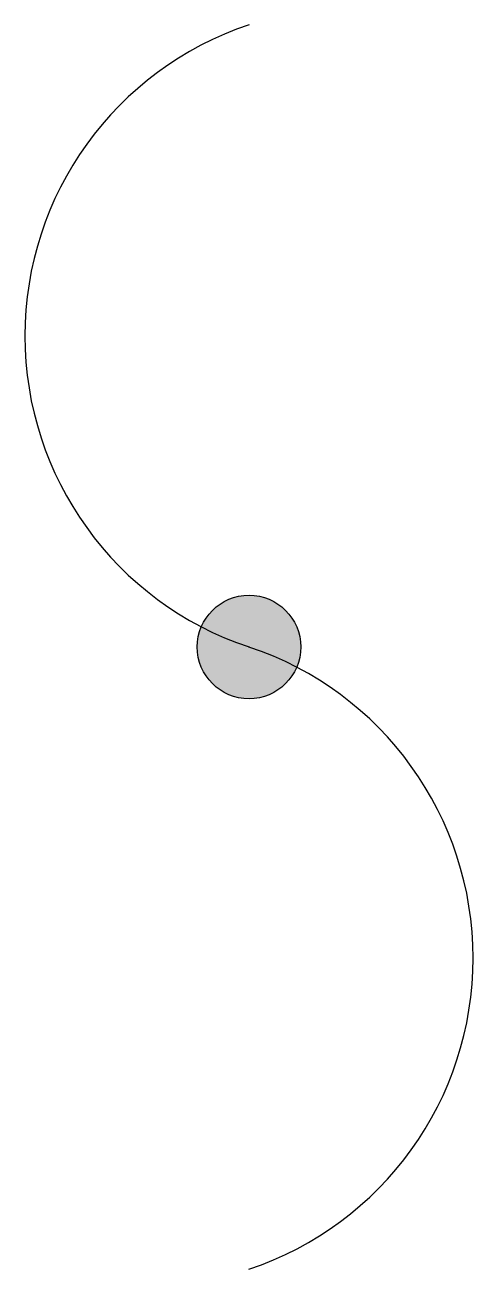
# Model space of a CAD drawing. Extents: x -1.08 to 1.08, y -3 to 3.
import ezdxf

# ---------------------------------------------------------------- set-up
doc = ezdxf.new("R2010")
doc.units = 0
doc.header["$MEASUREMENT"] = 0

msp = doc.modelspace()

# ---------------------------------------------------------------- hatches: boundary and pattern name
for points in [[(0, 0, -0.03959), (0.2302, -0.0976, 0.100559), (0.25, 0, 0.817258), (-0.2302, 0.0976, 0.03959)], [(-0.2302, 0.0976, 0.100559), (-0.25, 0, 0.817258), (0.2302, -0.0976, 0.03959), (0, 0, -0.03959)]]:
    msp.add_hatch(color=256).paths.add_polyline_path(points)

# ---------------------------------------------------------------- linework, layer by layer
msp.add_circle((0, 0), 0.25)
for centre, start, end in [((0.5, 1.5), 108.43495, 251.56505), ((-0.5, -1.5), 288.43495, 71.56505)]:
    msp.add_arc(centre, 1.5811, start, end)

doc.saveas('drawing.dxf')
